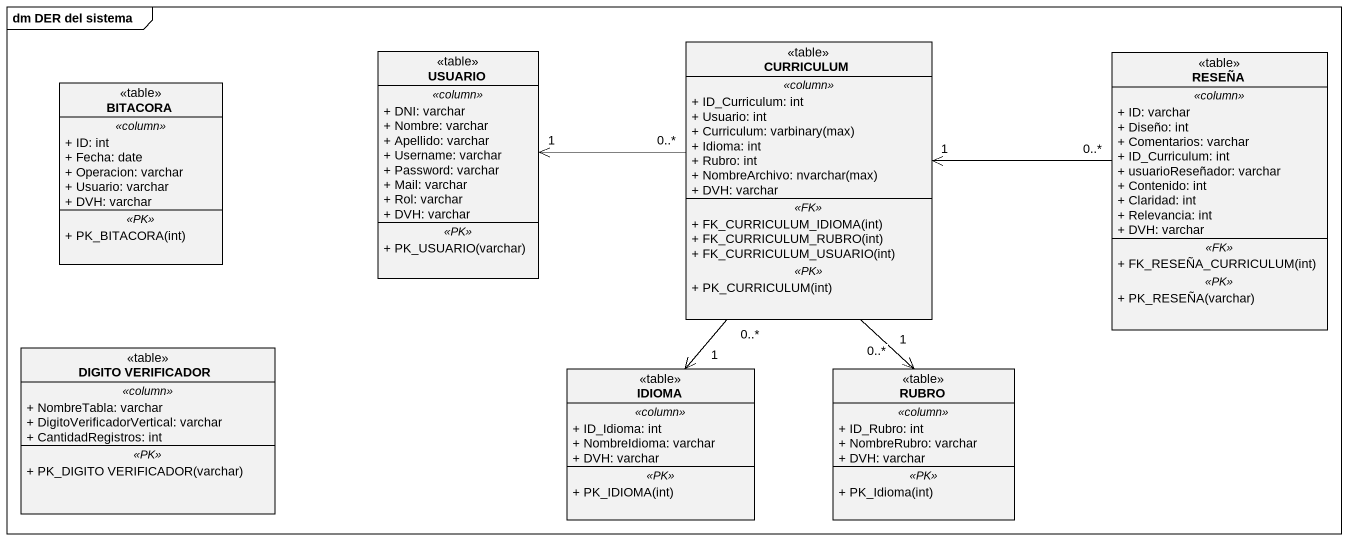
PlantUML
@startuml
mainframe dm DER del sistema
hide circle
hide empty members
skinparam classAttributeIconSize 0
class BITACORA <<table>> {
  .. <<column>> ..
  + ID: int
  + Fecha: date
  + Operacion: varchar
  + Usuario: varchar
  + DVH: varchar
  .. <<PK>> ..
  + PK_BITACORA(int)
}
class USUARIO <<table>> {
  .. <<column>> ..
  + DNI: varchar
  + Nombre: varchar
  + Apellido: varchar
  + Username: varchar
  + Password: varchar
  + Mail: varchar
  + Rol: varchar
  + DVH: varchar
  .. <<PK>> ..
  + PK_USUARIO(varchar)
}
class CURRICULUM <<table>> {
  .. <<column>> ..
  + ID_Curriculum: int
  + Usuario: int
  {field} + Curriculum: varbinary(max)
  + Idioma: int
  + Rubro: int
  {field} + NombreArchivo: nvarchar(max)
  + DVH: varchar
  .. <<FK>> ..
  + FK_CURRICULUM_IDIOMA(int)
  + FK_CURRICULUM_RUBRO(int)
  + FK_CURRICULUM_USUARIO(int)
  .. <<PK>> ..
  + PK_CURRICULUM(int)
}
class RESEÑA <<table>> {
  .. <<column>> ..
  + ID: varchar
  + Diseño: int
  + Comentarios: varchar
  + ID_Curriculum: int
  + usuarioReseñador: varchar
  + Contenido: int
  + Claridad: int
  + Relevancia: int
  + DVH: varchar
  .. <<FK>> ..
  + FK_RESEÑA_CURRICULUM(int)
  .. <<PK>> ..
  + PK_RESEÑA(varchar)
}
class "DIGITO VERIFICADOR" as DIGITO_VERIFICADOR <<table>> {
  .. <<column>> ..
  + NombreTabla: varchar
  + DigitoVerificadorVertical: varchar
  + CantidadRegistros: int
  .. <<PK>> ..
  + PK_DIGITO VERIFICADOR(varchar)
}
class IDIOMA <<table>> {
  .. <<column>> ..
  + ID_Idioma: int
  + NombreIdioma: varchar
  + DVH: varchar
  .. <<PK>> ..
  + PK_IDIOMA(int)
}
class RUBRO <<table>> {
  .. <<column>> ..
  + ID_Rubro: int
  + NombreRubro: varchar
  + DVH: varchar
  .. <<PK>> ..
  + PK_Idioma(int)
}
CURRICULUM "0..*" -left-> "1" USUARIO
CURRICULUM "0..*" --> "1" IDIOMA
CURRICULUM "0..*" --> "1" RUBRO
RESEÑA "0..*" -left-> "1" CURRICULUM
@enduml
